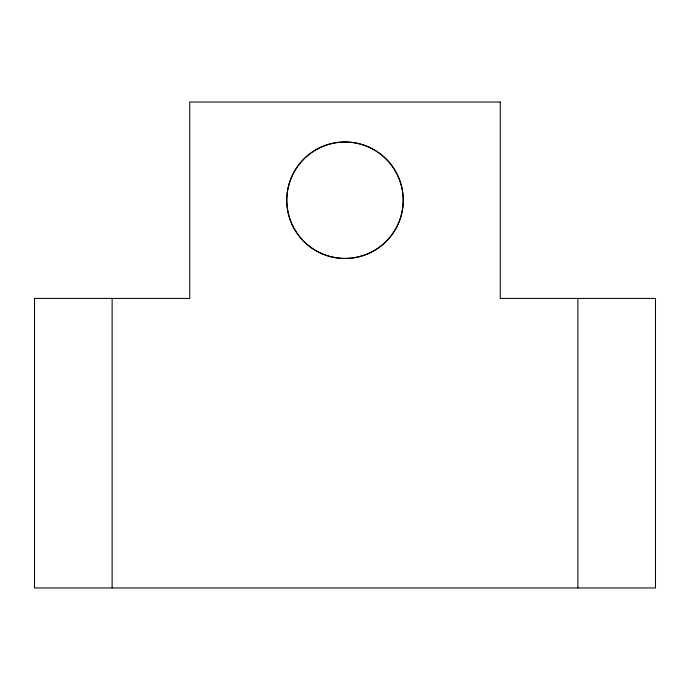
<?xml version="1.0" encoding="UTF-8"?>
<svg xmlns="http://www.w3.org/2000/svg" width="690" height="690" viewBox="0 0 690 690"><rect width="100%" height="100%" fill="white"/><g stroke="black" fill="none" stroke-linecap="round" stroke-linejoin="round"><path stroke-width="1.03" d="M577.875 298.425L577.875 587.966M112.125 298.425L112.125 587.966M500.25 102.034L189.75 102.034L189.75 298.425L34.5 298.425L34.5 587.966L655.5 587.966L655.5 298.425L500.25 298.425L500.25 102.034M303.833 241.397A58.219 58.219 0 0 0 401.235 215.297A58.219 58.219 0 0 0 329.932 143.994A58.219 58.219 0 0 0 303.833 241.397A58.219 58.219 0 0 0 401.235 215.297A58.219 58.219 0 0 0 329.932 143.994A58.219 58.219 0 0 0 303.833 241.397"/></g></svg>
